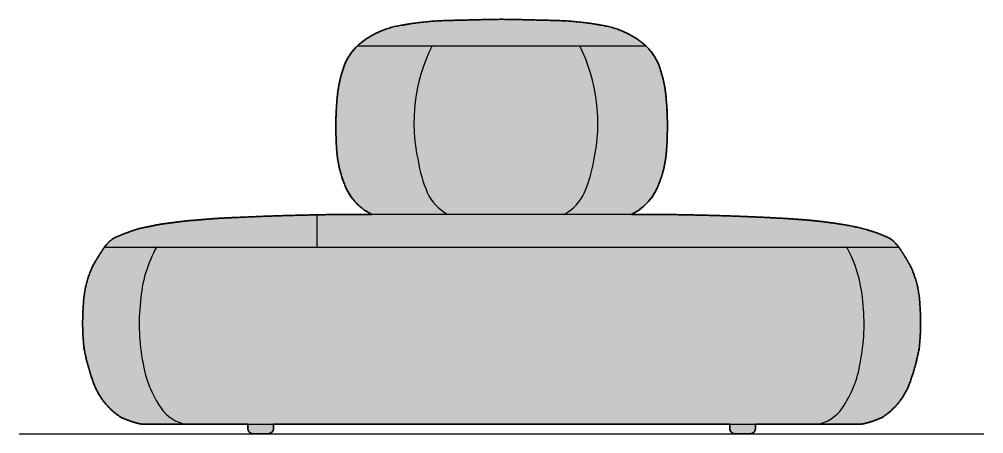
# Model space of a CAD drawing. Header units: millimetres. Extents: x 0 to 3846, y -1730 to 810.
# Drawn here: x 0 to 1883, y -1353 to -543 of the extents above; entities that cross this region are included whole.
import ezdxf

# ---------------------------------------------------------------- set-up
doc = ezdxf.new("R2010")
doc.units = ezdxf.units.MM
doc.linetypes.add('Dots', pattern=[1, 0, -1])
doc.layers.add('Blocks', color=7, linetype='Continuous')
doc.layers.add('Blocks$Fill', color=7, linetype='Continuous', true_color=0xffffff)
for name, color, linetype, lineweight, true_color in [('Blocks$Inner', 7, 'Continuous', 25, 0x007f00), ('Blocks$Outline', 7, 'Continuous', 35, 0xff3f3f), ('Groud', 7, 'Dots', 25, 0x243775)]:
    doc.layers.add(name, color=color, linetype=linetype, lineweight=lineweight, true_color=true_color)

# ---------------------------------------------------------------- blocks, each defined once
blk = doc.blocks.new('Ø Small Bench Back')
at = {"layer": 'Blocks$Fill'}
for points in [[(-445.9, 18.8), (-238.2, 18.8), (-233.1, 19.9), (-228, 21.1), (-222.9, 22.5), (-217.9, 24), (-213, 25.7), (-208.1, 27.6), (-203.3, 29.6), (-198.5, 31.8), (-196.4, 33.2), (-194.3, 34.6), (-192.3, 36.1), (-190.2, 37.6), (-188.2, 39.1), (-186.2, 40.7), (-184.2, 42.3), (-182.3, 44), (-180.4, 45.7), (-178.5, 47.4), (-176.7, 49.2), (-174.9, 51), (-173.1, 52.8), (-171.3, 54.7), (-169.6, 56.6), (-167.9, 58.6), (-166.3, 60.6), (-164.7, 62.6), (-163.1, 64.6), (-161.6, 66.7), (-160.1, 68.8), (-158.7, 70.9), (-157.3, 73), (-155.9, 75.2), (-154.6, 77.4), (-153.4, 79.6), (-152.1, 81.8), (-151, 84.1), (-149.8, 86.4), (-148.7, 88.6), (-147.7, 90.9), (-146.7, 93.3), (-143.4, 102.2), (-140.3, 111.2), (-137.4, 120.3), (-134.7, 129.5), (-132.2, 138.7), (-129.9, 148), (-127.9, 157.3), (-126, 166.7), (-125, 177.4), (-124.2, 188.2), (-123.6, 199), (-123.4, 209.8), (-123.3, 220.6), (-123.6, 231.4), (-124.1, 242.2), (-125.5, 263), (-126, 268.1), (-126.7, 273.1), (-127.5, 278.1), (-128.4, 283.1), (-129.4, 288), (-130.6, 292.9), (-131.9, 297.8), (-133.3, 302.6), (-134.9, 307.4), (-136.6, 312.1), (-138.4, 316.8), (-140.3, 321.4), (-142.3, 325.9), (-144.5, 330.3), (-149.5, 339), (-154.7, 347.5), (-160.1, 355.9), (-165.7, 364.3), (-166.2, 365.1), (-166.8, 365.8), (-167.4, 366.6), (-168, 367.3), (-168.7, 368.1), (-169.3, 368.8), (-170, 369.4), (-170.7, 370.1), (-171.3, 370.8), (-171.8, 371.4), (-172.4, 372.1), (-173, 372.8), (-173.6, 373.4), (-174.2, 374), (-174.9, 374.7), (-175.5, 375.3), (-176.2, 375.9), (-176.9, 376.5), (-177.5, 377), (-178.2, 377.6), (-178.9, 378.1), (-179.7, 378.7), (-180.4, 379.2), (-181.1, 379.7), (-181.8, 380.2), (-182.6, 380.7), (-183.4, 381.2), (-184.1, 381.7), (-184.9, 382.1), (-185.7, 382.5), (-186.5, 383), (-187.3, 383.4), (-188.1, 383.8), (-188.9, 384.1), (-189.7, 384.5), (-190.5, 384.8), (-191.3, 385.2), (-192.1, 385.5), (-193, 385.8), (-193.8, 386.1), (-198.6, 388.2), (-203.4, 390.2), (-208.3, 392.1), (-213.3, 393.8), (-221.3, 396.4), (-228.7, 398.6), (-235.6, 400.4), (-241.9, 402), (-253.3, 404.6), (-263.3, 406.5), (-280.8, 409.5), (-296.7, 411.8), (-325.4, 415.4), (-354.1, 418.1), (-420.2, 422.2), (-543, 426.7), (-666, 428.5), (-687.9, 428.5), (-686, 429.4), (-684, 430.4), (-682.1, 431.5), (-680.2, 432.6), (-678.3, 433.7), (-676.4, 434.9), (-674.5, 436.1), (-672.7, 437.4), (-670.9, 438.7), (-669.1, 440.1), (-667.4, 441.5), (-665.6, 442.9), (-663.9, 444.4), (-662.3, 445.9), (-660.6, 447.4), (-659, 449), (-657.5, 450.6), (-655.9, 452.2), (-654.4, 453.9), (-653, 455.6), (-651.5, 457.4), (-650.2, 459.1), (-648.8, 460.9), (-647.5, 462.7), (-646.2, 464.6), (-645, 466.4), (-643.8, 468.3), (-642.7, 470.2), (-641.6, 472.1), (-640.6, 474.1), (-639.6, 476), (-638.6, 478), (-636.6, 482.4), (-634.8, 486.9), (-633, 491.5), (-631.3, 496), (-629.7, 500.7), (-628.2, 505.3), (-626.9, 510), (-625.6, 514.8), (-624.5, 519.5), (-623.4, 524.3), (-622.5, 529.1), (-621.7, 534), (-621, 538.8), (-620.3, 543.6), (-619.9, 548.5), (-619.5, 553.3), (-618.6, 566.6), (-618, 579.8), (-617.7, 593.1), (-617.7, 606.3), (-618, 619.6), (-618.6, 632.9), (-619.4, 646.1), (-620.5, 659.3), (-621.2, 665.4), (-622, 671.6), (-623, 677.7), (-624.2, 683.8), (-625.5, 689.8), (-627, 695.8), (-628.6, 701.8), (-631.5, 711.9), (-632.2, 714), (-632.9, 716), (-633.6, 718.1), (-634.4, 720.1), (-635.2, 722.1), (-636.1, 724.2), (-637, 726.2), (-638, 728.1), (-639, 730.1), (-640.1, 732), (-641.2, 734), (-642.3, 735.9), (-643.5, 737.7), (-644.7, 739.6), (-645.9, 741.4), (-647.2, 743.2), (-648.6, 745), (-649.9, 746.7), (-651.3, 748.4), (-652.8, 750.1), (-654.2, 751.8), (-655.7, 753.4), (-657.2, 755), (-658.8, 756.5), (-660.4, 758), (-662, 759.5), (-663.6, 760.9), (-665.3, 762.3), (-667, 763.6), (-668.7, 765), (-672.8, 768), (-677.1, 771), (-681.4, 773.8), (-685.8, 776.5), (-690.3, 779.1), (-695, 781.5), (-699.6, 783.8), (-704.4, 785.9), (-709.2, 787.9), (-714.1, 789.8), (-719, 791.4), (-724, 793), (-729, 794.3), (-734, 795.5), (-739.1, 796.6), (-744.2, 797.5), (-756.8, 799.7), (-769.4, 801.6), (-782.1, 803.3), (-794.9, 804.6), (-807.7, 805.7), (-820.5, 806.6), (-833.3, 807.1), (-846.1, 807.4), (-941.4, 809.5), (-1036.8, 807.4), (-1049.6, 807.1), (-1062.4, 806.6), (-1075.2, 805.7), (-1088, 804.6), (-1100.7, 803.3), (-1113.4, 801.6), (-1126.1, 799.7), (-1138.7, 797.5), (-1143.8, 796.6), (-1148.8, 795.5), (-1153.9, 794.3), (-1158.9, 793), (-1163.8, 791.4), (-1168.8, 789.8), (-1173.6, 787.9), (-1178.5, 785.9), (-1183.2, 783.8), (-1187.9, 781.5), (-1192.5, 779.1), (-1197, 776.5), (-1201.5, 773.8), (-1205.8, 771), (-1210, 768), (-1214.2, 765), (-1214.2, 764.9), (-1215.9, 763.6), (-1217.6, 762.3), (-1219.3, 760.9), (-1220.9, 759.4), (-1222.5, 758), (-1224.1, 756.5), (-1225.6, 754.9), (-1227.2, 753.4), (-1228.7, 751.7), (-1230.1, 750.1), (-1231.6, 748.4), (-1233, 746.7), (-1234.3, 745), (-1235.7, 743.2), (-1236.9, 741.4), (-1238.2, 739.6), (-1239.4, 737.7), (-1240.6, 735.9), (-1241.7, 734), (-1242.8, 732), (-1243.8, 730.1), (-1244.9, 728.1), (-1245.8, 726.1), (-1246.7, 724.1), (-1247.6, 722.1), (-1248.5, 720.1), (-1249.2, 718.1), (-1250, 716), (-1250.7, 714), (-1251.3, 711.9), (-1252, 709.8), (-1255.9, 695.8), (-1257.4, 689.8), (-1258.7, 683.8), (-1259.8, 677.7), (-1260.8, 671.6), (-1261.7, 665.4), (-1262.3, 659.3), (-1263.5, 646.1), (-1264.3, 632.9), (-1264.9, 619.6), (-1265.1, 606.3), (-1265.1, 593.1), (-1264.8, 579.8), (-1264.3, 566.6), (-1263.4, 553.3), (-1263, 548.5), (-1262.5, 543.6), (-1261.9, 538.8), (-1261.2, 534), (-1260.4, 529.1), (-1259.4, 524.3), (-1258.4, 519.5), (-1257.2, 514.8), (-1256, 510), (-1254.6, 505.3), (-1253.1, 500.7), (-1251.6, 496), (-1249.9, 491.5), (-1248.1, 486.9), (-1246.2, 482.4), (-1244.3, 478), (-1243.3, 476), (-1242.3, 474.1), (-1241.2, 472.1), (-1240.2, 470.2), (-1239, 468.3), (-1237.8, 466.4), (-1236.6, 464.6), (-1235.4, 462.7), (-1234.1, 460.9), (-1232.7, 459.1), (-1231.3, 457.4), (-1229.9, 455.6), (-1228.4, 453.9), (-1226.9, 452.2), (-1225.4, 450.6), (-1223.8, 449), (-1222.2, 447.4), (-1220.6, 445.9), (-1218.9, 444.4), (-1217.2, 442.9), (-1215.5, 441.5), (-1213.7, 440.1), (-1212, 438.7), (-1210.2, 437.4), (-1208.3, 436.1), (-1206.5, 434.9), (-1204.6, 433.7), (-1202.7, 432.6), (-1200.8, 431.5), (-1198.8, 430.4), (-1196.9, 429.4), (-1194.9, 428.5), (-1216.9, 428.5), (-1339.8, 426.7), (-1487, 421.1), (-1537.3, 417.3), (-1565.9, 414.6), (-1586.6, 412), (-1607.2, 409.2), (-1614.3, 407.9), (-1635.7, 403.5), (-1647.2, 401.1), (-1650, 400.3), (-1652.9, 399.6), (-1655.7, 398.7), (-1658.5, 397.8), (-1664.1, 395.9), (-1679.4, 390.2), (-1684.3, 388.2), (-1689.1, 386.1), (-1689.9, 385.8), (-1690.7, 385.5), (-1691.5, 385.2), (-1692.4, 384.8), (-1693.2, 384.5), (-1694, 384.1), (-1694.8, 383.8), (-1695.6, 383.4), (-1696.4, 383), (-1697.2, 382.5), (-1698, 382.1), (-1698.7, 381.7), (-1699.5, 381.2), (-1700.3, 380.7), (-1701, 380.2), (-1701.8, 379.7), (-1702.5, 379.2), (-1703.2, 378.7), (-1703.9, 378.1), (-1704.6, 377.6), (-1705.3, 377), (-1706, 376.5), (-1706.7, 375.9), (-1707.3, 375.3), (-1708, 374.7), (-1708.6, 374), (-1709.2, 373.4), (-1709.8, 372.8), (-1710.4, 372.1), (-1711, 371.4), (-1711.6, 370.8), (-1712.2, 370.1), (-1712.9, 369.4), (-1713.5, 368.8), (-1714.2, 368.1), (-1714.8, 367.3), (-1715.5, 366.6), (-1716, 365.8), (-1716.6, 365.1), (-1717.2, 364.2), (-1722.7, 355.9), (-1728.1, 347.5), (-1733.3, 339), (-1738.4, 330.3), (-1740.5, 325.9), (-1742.6, 321.4), (-1744.5, 316.8), (-1746.3, 312.1), (-1748, 307.4), (-1749.5, 302.6), (-1751, 297.8), (-1752.3, 292.9), (-1753.4, 288), (-1754.5, 283.1), (-1755.4, 278.1), (-1756.2, 273.1), (-1756.9, 268.1), (-1757.4, 263), (-1757.8, 258), (-1759.3, 231.4), (-1759.5, 220.6), (-1759.5, 209.8), (-1759.2, 199), (-1758.7, 188.2), (-1757.9, 177.4), (-1756.9, 166.7), (-1755, 157.3), (-1752.9, 148), (-1750.7, 138.7), (-1748.2, 129.5), (-1745.5, 120.3), (-1742.6, 111.2), (-1739.5, 102.2), (-1736.2, 93.3), (-1735.2, 90.9), (-1734.1, 88.6), (-1733, 86.4), (-1731.9, 84.1), (-1730.7, 81.8), (-1729.5, 79.6), (-1728.2, 77.4), (-1726.9, 75.2), (-1725.6, 73), (-1724.2, 70.9), (-1722.7, 68.8), (-1721.2, 66.7), (-1719.7, 64.6), (-1718.2, 62.6), (-1716.6, 60.6), (-1714.9, 58.6), (-1713.3, 56.6), (-1711.5, 54.7), (-1709.8, 52.8), (-1708, 51), (-1706.2, 49.2), (-1704.3, 47.4), (-1702.5, 45.7), (-1700.6, 44), (-1698.6, 42.3), (-1696.7, 40.7), (-1694.7, 39.1), (-1692.6, 37.6), (-1690.6, 36.1), (-1688.5, 34.6), (-1686.4, 33.2), (-1684.3, 31.8), (-1679.6, 29.6), (-1674.8, 27.6), (-1669.9, 25.7), (-1664.9, 24), (-1659.9, 22.5), (-1654.9, 21.1), (-1649.8, 19.9), (-1644.7, 18.8), (-1557.3, 18.8), (-1436.9, 18.8), (-1436.9, 9.8), (-1436.9, 9.6), (-1436.9, 9.4), (-1436.9, 9.1), (-1436.9, 8.9), (-1436.8, 8.6), (-1436.8, 8.4), (-1436.8, 8.1), (-1436.7, 7.9), (-1436.7, 7.7), (-1436.6, 7.4), (-1436.5, 7.2), (-1436.5, 7), (-1436.4, 6.7), (-1436.3, 6.5), (-1436.2, 6.2), (-1436.1, 6), (-1436, 5.8), (-1435.9, 5.6), (-1435.8, 5.3), (-1435.7, 5.1), (-1435.6, 4.9), (-1435.4, 4.7), (-1435.3, 4.5), (-1435.2, 4.3), (-1435, 4.1), (-1434.9, 3.9), (-1434.7, 3.7), (-1434.6, 3.5), (-1434.4, 3.3), (-1434.3, 3.1), (-1434.1, 3), (-1433.9, 2.8), (-1433.7, 2.6), (-1433.6, 2.5), (-1433.4, 2.3), (-1433.2, 2.2), (-1433, 2), (-1432.8, 1.9), (-1432.6, 1.7), (-1432.4, 1.6), (-1432.2, 1.5), (-1432, 1.3), (-1431.8, 1.2), (-1431.5, 1.1), (-1431.3, 1), (-1431.1, 0.9), (-1430.9, 0.8), (-1430.6, 0.7), (-1430.4, 0.6), (-1430.2, 0.5), (-1429.9, 0.4), (-1429.7, 0.4), (-1429.5, 0.3), (-1429.2, 0.2), (-1429, 0.2), (-1428.7, 0.1), (-1428.5, 0.1), (-1428.3, 0.1), (-1428, 0), (-1427.8, 0), (-1427.5, 0), (-1427.3, 0), (-1427, 0), (-1426.8, 0), (-1397.1, 0), (-1396.8, 0), (-1396.6, 0), (-1396.4, 0), (-1396.2, 0), (-1395.9, 0.1), (-1395.7, 0.1), (-1395.5, 0.1), (-1395.2, 0.2), (-1395, 0.2), (-1394.8, 0.2), (-1394.5, 0.3), (-1394.3, 0.4), (-1394.1, 0.4), (-1393.8, 0.5), (-1393.6, 0.6), (-1393.4, 0.7), (-1393.1, 0.8), (-1392.9, 0.9), (-1392.7, 1), (-1392.4, 1.1), (-1392.2, 1.2), (-1392, 1.3), (-1391.8, 1.4), (-1391.6, 1.6), (-1391.3, 1.7), (-1391.1, 1.8), (-1390.9, 2), (-1390.7, 2.2), (-1390.5, 2.3), (-1390.3, 2.5), (-1390.1, 2.7), (-1389.9, 2.8), (-1389.7, 3), (-1389.6, 3.2), (-1389.4, 3.4), (-1389.2, 3.6), (-1389, 3.8), (-1388.9, 4), (-1388.7, 4.2), (-1388.6, 4.4), (-1388.4, 4.6), (-1388.3, 4.8), (-1388.2, 5), (-1388, 5.3), (-1387.9, 5.5), (-1387.8, 5.7), (-1387.7, 5.9), (-1387.6, 6.2), (-1387.5, 6.4), (-1387.4, 6.6), (-1387.3, 6.9), (-1387.3, 7.1), (-1387.2, 7.3), (-1387.1, 7.5), (-1387.1, 7.8), (-1387, 8), (-1387, 8.2), (-1386.9, 8.5), (-1386.9, 8.7), (-1386.8, 8.9), (-1386.8, 9.2), (-1386.8, 9.4), (-1386.8, 9.6), (-1386.8, 9.8), (-1386.8, 18.8), (-941.6, 18.8), (-496.1, 18.8), (-496.1, 9.8), (-496.1, 9.6), (-496.1, 9.4), (-496, 9.2), (-496, 8.9), (-496, 8.7), (-496, 8.5), (-495.9, 8.2), (-495.9, 8), (-495.8, 7.8), (-495.7, 7.5), (-495.7, 7.3), (-495.6, 7.1), (-495.5, 6.9), (-495.4, 6.6), (-495.4, 6.4), (-495.3, 6.2), (-495.2, 5.9), (-495.1, 5.7), (-494.9, 5.5), (-494.8, 5.3), (-494.7, 5), (-494.6, 4.8), (-494.4, 4.6), (-494.3, 4.4), (-494.1, 4.2), (-494, 4), (-493.8, 3.8), (-493.6, 3.6), (-493.5, 3.4), (-493.3, 3.2), (-493.1, 3), (-492.9, 2.8), (-492.7, 2.7), (-492.6, 2.5), (-492.4, 2.3), (-492.2, 2.2), (-491.9, 2), (-491.7, 1.8), (-491.5, 1.7), (-491.3, 1.6), (-491.1, 1.4), (-490.9, 1.3), (-490.6, 1.2), (-490.4, 1.1), (-490.2, 1), (-490, 0.9), (-489.7, 0.8), (-489.5, 0.7), (-489.3, 0.6), (-489, 0.5), (-488.8, 0.4), (-488.6, 0.4), (-488.3, 0.3), (-488.1, 0.2), (-487.9, 0.2), (-487.6, 0.2), (-487.4, 0.1), (-487.2, 0.1), (-486.9, 0.1), (-486.7, 0), (-486.5, 0), (-486.2, 0), (-486, 0), (-485.8, 0), (-456.1, 0), (-455.8, 0), (-455.6, 0), (-455.3, 0), (-455.1, 0), (-454.9, 0), (-454.6, 0.1), (-454.4, 0.1), (-454.1, 0.1), (-453.9, 0.2), (-453.6, 0.2), (-453.4, 0.3), (-453.2, 0.4), (-452.9, 0.4), (-452.7, 0.5), (-452.5, 0.6), (-452.2, 0.7), (-452, 0.8), (-451.8, 0.9), (-451.5, 1), (-451.3, 1.1), (-451.1, 1.2), (-450.9, 1.3), (-450.7, 1.5), (-450.5, 1.6), (-450.3, 1.7), (-450.1, 1.9), (-449.9, 2), (-449.7, 2.2), (-449.5, 2.3), (-449.3, 2.5), (-449.1, 2.6), (-448.9, 2.8), (-448.8, 3), (-448.6, 3.1), (-448.4, 3.3), (-448.3, 3.5), (-448.1, 3.7), (-448, 3.9), (-447.8, 4.1), (-447.7, 4.3), (-447.5, 4.5), (-447.4, 4.7), (-447.3, 4.9), (-447.2, 5.1), (-447, 5.3), (-446.9, 5.6), (-446.8, 5.8), (-446.7, 6), (-446.6, 6.2), (-446.5, 6.5), (-446.5, 6.7), (-446.4, 7), (-446.3, 7.2), (-446.3, 7.4), (-446.2, 7.7), (-446.1, 7.9), (-446.1, 8.1), (-446.1, 8.4), (-446, 8.6), (-446, 8.9), (-446, 9.1), (-445.9, 9.4), (-445.9, 9.6), (-445.9, 9.8)], [(-1396.8, 0), (-1397.1, 0)], [(-486, 0), (-485.8, 0)]]:
    blk.add_hatch(color=256, dxfattribs=at).paths.add_polyline_path(points, flags=0)
at = {"layer": 'Blocks$Inner', "linetype": 'ByBlock'}
for p, q in [((-1302.2, 426.7), (-1302.2, 364.2)), ((-1436.9, 18.8), (-1436.9, 9.8)), ((-1386.8, 18.8), (-1386.8, 9.8)), ((-496.1, 18.8), (-496.1, 9.8)), ((-445.9, 18.8), (-445.9, 9.8))]:
    blk.add_line(p, q, dxfattribs=at)
for points in [[(-1222.6, 757.8), (-941.4, 757.8), (-660.2, 757.8)], [(-666, 428.5), (-941.4, 428.5), (-1216.9, 428.5)], [(-1717.2, 364.2), (-941.4, 364.2), (-165.6, 364.2)], [(-1644.7, 18.8), (-941.6, 18.8), (-238.2, 18.8)], [(-1426.8, 0), (-1396.7, 0)], [(-456.1, 0), (-486.2, 0)]]:
    blk.add_lwpolyline(points, dxfattribs=at)
for centre, radius, start, end in [((-1112.5, 632.9), 166.7, 99.0484, 127.5843), ((-1030.6, 215), 592.5, 90.6001, 100.514), ((-743.6, -10283.2), 11094.5, 91.02185, 91.51449), ((-1139.3, -10283.2), 11094.5, 88.48551, 88.97815), ((-852.3, 215), 592.5, 79.486, 89.3999), ((-770.4, 632.9), 166.7, 52.4157, 80.9516), ((-771.6, 606.6), 341, 153.6701, 192.3654), ((-1094.5, 606.6), 341, 347.6346, 26.3299), ((-1048.1, 567.9), 215.8, 183.648, 204.6233), ((-834.8, 567.9), 215.8, 335.3767, 356.352), ((-813, 583.4), 295.9, 189.6918, 202.3115), ((-1053.1, 583.4), 295.9, 337.6885, 350.3082), ((-1149.6, 523), 104.8, 205.4213, 244.3644), ((-1003, 509.8), 92.3, 204.8593, 241.8648), ((-863.1, 509.8), 92.3, 298.1352, 335.1407), ((-733.3, 523), 104.8, 295.6356, 334.5787), ((-1198.8, -5089.4), 5517.9, 90.1882, 92.7412), ((-684.1, -5089.4), 5517.9, 87.2588, 89.8118), ((-1673.3, 338.6), 50.1, 108.3443, 140.9422), ((-1602.6, 197.4), 207.5, 108.8453, 114.6316), ((-280.3, 197.4), 207.5, 65.3684, 71.1547), ((-209.6, 338.6), 50.1, 39.0578, 71.6557), ((-1276.1, 64.9), 533.1, 145.8282, 150.1316), ((-1689.3, 345.3), 33.7, 132.7688, 145.8282), ((-1391.6, 240.9), 255.6, 150.9128, 176.0379), ((-491.3, 240.9), 255.6, 3.9621, 29.0872), ((-193.6, 345.3), 33.7, 34.1718, 47.2312), ((-606.7, 64.9), 533.1, 29.8684, 34.1718), ((-1262.2, 213.8), 387, 173.3597, 191.3415), ((-620.7, 213.8), 387, 348.6585, 6.6403), ((-1431.9, 170.8), 212.3, 188.9781, 214.7864), ((-451, 170.8), 212.3, 325.2136, 351.0219), ((-1546.4, 90.3), 72.4, 214.1628, 261.3959), ((-336.4, 90.3), 72.4, 278.6041, 325.8372), ((-1427, 9.9), 9.92, 180.4853, 271.1776), ((-485.9, 10.2), 10.2, 182.2312, 270.4347)]:
    blk.add_arc(centre, radius, start, end, dxfattribs=at)
at = {"layer": 'Blocks$Inner', "linetype": 'ByBlock', "extrusion": (0, 0, -1)}
for centre, radius, start, end in [((1397, 10.2), 10.2, 182.2312, 270.4347), ((455.9, 9.9), 9.92, 180.4853, 271.1776)]:
    blk.add_arc(centre, radius, start, end, dxfattribs=at)
at = {"layer": 'Blocks$Inner', "linetype": 'ByBlock'}
for points, weights in [([(-1214.2, 765), (-1243.3, 743.1), (-1252.5, 707.7)], [1, 0.944245242066, 1]), ([(-630.3, 707.7), (-639.6, 743.1), (-668.7, 765)], [1, 0.944245242066, 1]), ([(-1252.5, 707.7), (-1259.9, 684), (-1262.3, 659.3)], [1, 0.994704445485, 1]), ([(-620.5, 659.3), (-622.9, 684), (-630.3, 707.7)], [1, 0.994704445485, 1]), ([(-1262.3, 659.3), (-1267.4, 606.4), (-1263.4, 553.3)], [1, 0.996267771422, 1]), ([(-619.5, 553.3), (-615.4, 606.4), (-620.5, 659.3)], [1, 0.996267771422, 1]), ([(-1738.4, 330.3), (-1756.4, 294.2), (-1758.1, 253)], [1, 0.976771337959, 1]), ([(-124.8, 253), (-126.5, 294.2), (-144.5, 330.3)], [1, 0.976771337959, 1]), ([(-1758.1, 253), (-1761.6, 209.8), (-1756.9, 166.7)], [1, 0.995467073861, 1]), ([(-126, 166.7), (-121.3, 209.8), (-124.8, 253)], [1, 0.995467073861, 1]), ([(-1756.9, 166.7), (-1749.9, 129), (-1736.2, 93.3)], [1, 0.995820096215, 1]), ([(-146.7, 93.3), (-133, 129), (-126, 166.7)], [1, 0.995820096215, 1]), ([(-1736.2, 93.3), (-1719.8, 54.4), (-1684.3, 31.8)], [1, 0.954663558692, 1]), ([(-198.5, 31.8), (-163, 54.4), (-146.7, 93.3)], [1, 0.954663558693, 1]), ([(-1684.3, 31.8), (-1665.3, 22.8), (-1644.7, 18.8)], [1, 0.991885923295, 1]), ([(-238.2, 18.8), (-217.5, 22.8), (-198.5, 31.8)], [1, 0.991885923295, 1])]:
    blk.add_rational_spline(points, weights, degree=2, dxfattribs=at)
blk.add_open_spline([(-1462.7, 422.2), (-1470.8, 421.9), (-1484.7, 421.3), (-1509.6, 419.7), (-1535.9, 417.4), (-1563.3, 415.2), (-1586.5, 411.9), (-1610, 409.1), (-1630, 404.6), (-1651.1, 400.5), (-1662.3, 396.7), (-1669.6, 393.8)], degree=3, knots=[3491.196155, 3491.196155, 3491.196155, 3491.196155, 3515.531496, 3532.985806, 3565.986709, 3594.753058, 3615.557881, 3636.35682, 3665.432359, 3677.179313, 3700.72955, 3700.72955, 3700.72955, 3700.72955], dxfattribs=at)
blk.add_open_spline([(-213.3, 393.8), (-235.6, 401.1), (-265.7, 407.3), (-296.3, 412), (-329, 415.9), (-340.3, 416.9), (-354.5, 418.1), (-366.2, 419), (-390.8, 420.6), (-420.2, 422.2)], degree=3, dxfattribs=at)
at = {"layer": 'Blocks$Outline'}
for points in [[(-1426.8, 0), (-1397.1, 0)], [(-1396.8, 0), (-1397.1, 0)], [(-485.8, 0), (-486, 0)], [(-485.8, 0), (-456.1, 0)]]:
    blk.add_lwpolyline(points, dxfattribs=at)
for points, weights, degree, knots in [([(-668.7, 765), (-702.3, 790.8), (-744.2, 797.5), (-794.7, 806.9), (-846.1, 807.4), (-893.7, 808.7), (-941.4, 809.5), (-989.1, 808.7), (-1036.8, 807.4), (-1088.2, 806.9), (-1138.7, 797.5), (-1180.6, 790.8), (-1214.2, 765)], [1, 0.969153808491, 1, 0.996259898825, 1, 0.999990758666, 1, 0.999990758666, 1, 0.996259898826, 1, 0.969153808491, 1], 2, [0, 0, 0, 83.020623, 83.020623, 185.533434, 185.533434, 280.927202, 280.927202, 376.320969, 376.320969, 478.83378, 478.83378, 561.854403, 561.854403, 561.854403]), ([(-1214.2, 764.9), (-1243.3, 743), (-1252.5, 707.7), (-1259.9, 684), (-1262.3, 659.3), (-1267.4, 606.4), (-1263.4, 553.3)], [0.999913048535, 0.944288751752, 1, 0.994704445485, 1, 0.996267771422, 1], 2, [0.054826, 0.054826, 0.054826, 70.255231, 70.255231, 119.752378, 119.752378, 225.866127, 225.866127, 225.866127]), ([(-619.5, 553.3), (-615.4, 606.4), (-620.5, 659.3), (-622.9, 684), (-630.3, 707.7), (-639.6, 743.1), (-668.7, 765)], [1, 0.996267771422, 1, 0.994704445485, 1, 0.944245242066, 1], 2, [0, 0, 0, 106.113749, 106.113749, 155.610895, 155.610895, 225.866127, 225.866127, 225.866127]), ([(-1263.4, 553.3), (-1260.7, 513.9), (-1244.3, 478), (-1228.3, 444.5), (-1194.9, 428.5)], [0.999650561743, 0.983470868434, 1, 0.942806924446, 1], 2, [0.835079, 0.835079, 0.835079, 79.001839, 79.001839, 150.25138, 150.25138, 150.25138]), ([(-687.9, 428.5), (-654.5, 444.5), (-638.6, 478), (-622.1, 513.9), (-619.5, 553.3)], [1, 0.942806924446, 1, 0.983470868434, 0.999650561743], 2, [0, 0, 0, 71.249541, 71.249541, 149.416301, 149.416301, 149.416301]), ([(-1194.9, 428.5), (-1202.3, 428.5), (-1209.6, 428.5), (-1216.9, 428.5), (-1298.9, 428.2), (-1380.8, 426.1), (-1462.7, 422.2), (-1470.8, 421.9), (-1484.7, 421.3), (-1509.6, 419.7), (-1535.9, 417.4), (-1563.3, 415.2), (-1586.5, 411.9), (-1610, 409.1), (-1630, 404.6), (-1651.1, 400.5), (-1662.3, 396.7), (-1669.6, 393.8), (-1676.2, 391.6), (-1682.7, 389), (-1689.1, 386.1), (-1698.2, 383), (-1706.1, 377.6), (-1712.2, 370.1), (-1714.1, 368.4), (-1715.7, 366.4), (-1717.2, 364.3), (-1717.2, 364.3), (-1724.7, 353.2), (-1731.8, 341.9), (-1738.4, 330.3)], [1, 1, 1, 1, 0.999834542916, 0.999834542916, 1, 1, 1, 1, 1, 1, 1, 1, 1, 1, 1, 1, 0.999150256181, 0.999150256181, 1, 0.973206989856, 0.973206989856, 1, 0.995675375555, 0.995675375555, 1, 0.999999082896, 0.999529944676, 0.99953086178, 1], 3, [1081.529126, 1081.529126, 1081.529126, 1081.529126, 1103.488151, 1103.488151, 1103.488151, 1349.363679, 1349.363679, 1349.363679, 1373.69902, 1391.15333, 1424.154234, 1452.920583, 1473.725405, 1494.524344, 1523.599884, 1535.346838, 1558.897075, 1558.897075, 1558.897075, 1579.856976, 1579.856976, 1579.856976, 1608.334584, 1608.334584, 1608.334584, 1616.022459, 1616.022459, 1616.022459, 1616.100578, 1656.06179, 1656.06179, 1656.06179, 1656.06179]), ([(-144.5, 330.3), (-151.1, 341.9), (-158.2, 353.2), (-165.7, 364.3), (-165.7, 364.3), (-167.1, 366.4), (-168.8, 368.4), (-170.7, 370.1), (-176.8, 377.6), (-184.7, 383), (-193.8, 386.1), (-200.2, 389), (-206.7, 391.6), (-213.3, 393.8), (-235.6, 401.1), (-265.7, 407.3), (-296.3, 412), (-329, 415.9), (-340.3, 416.9), (-354.5, 418.1), (-366.2, 419), (-390.8, 420.6), (-420.2, 422.2), (-502.1, 426.1), (-584, 428.2), (-666, 428.5), (-673.3, 428.5), (-680.6, 428.5), (-687.9, 428.5)], [1, 0.99953086178, 0.999529944676, 0.999999082896, 1, 0.995675375555, 0.995675375555, 1, 0.973206989856, 0.973206989856, 1, 0.999150256181, 0.999150256181, 1, 1, 1, 1, 1, 1, 1, 1, 1, 1, 0.999834542916, 0.999834542916, 1, 1, 1, 1], 3, [0, 0, 0, 0, 39.961213, 40.039332, 40.039332, 40.039332, 47.727207, 47.727207, 47.727207, 76.204814, 76.204814, 76.204814, 97.164715, 97.164715, 97.164715, 127.097293, 157.02987, 186.962447, 216.895024, 246.827601, 276.760178, 306.692756, 306.692756, 306.692756, 552.568284, 552.568284, 552.568284, 574.527308, 574.527308, 574.527308, 574.527308]), ([(-1738.4, 330.3), (-1756.4, 294.2), (-1758.1, 253), (-1761.6, 209.8), (-1756.9, 166.7), (-1749.9, 129), (-1736.2, 93.3), (-1719.8, 54.4), (-1684.3, 31.8), (-1665.3, 22.8), (-1644.7, 18.8), (-1601, 18.8), (-1497.1, 18.8), (-1436.9, 18.8)], [1, 0.976771337959, 1, 0.995467073861, 1, 0.995820096215, 1, 0.954663558692, 1, 0.991885923295, 1, 1, 1, 1], 2, [0, 0, 0, 81.152927, 81.152927, 167.608871, 167.608871, 243.999356, 243.999356, 325.614752, 325.614752, 367.480708, 367.480708, 454.935595, 575.335049, 575.335049, 575.335049]), ([(-445.9, 18.8), (-385.8, 18.8), (-281.9, 18.8), (-238.2, 18.8), (-217.5, 22.8), (-198.5, 31.8), (-163, 54.4), (-146.7, 93.3), (-133, 129), (-126, 166.7), (-121.3, 209.8), (-124.8, 253), (-126.5, 294.2), (-144.5, 330.3)], [1, 1, 1, 1, 0.991885923295, 1, 0.954663558693, 1, 0.995820096215, 1, 0.995467073861, 1, 0.976771337959, 1], 2, [495.700257, 495.700257, 495.700257, 616.03074, 703.43553, 703.43553, 745.301485, 745.301485, 826.916882, 826.916882, 903.307366, 903.307366, 989.763311, 989.763311, 1070.916238, 1070.916238, 1070.916238]), ([(-1436.9, 18.8), (-1436.9, 14.3), (-1436.9, 9.8), (-1436.9, 5.7), (-1433.9, 2.8), (-1430.9, -0.1), (-1426.8, 0)], [1, 1, 1, 0.922719393836, 1, 0.922719393836, 1], 2, [0, 0, 0, 8.953569, 8.953569, 16.807109, 16.807109, 24.660649, 24.660649, 24.660649]), ([(-1397.1, 0), (-1387.1, -0.1), (-1386.8, 9.8), (-1386.8, 14.3), (-1386.8, 18.8)], [1, 0.718105398722, 1, 1, 1], 2, [-24.710901, -24.710901, -24.710901, -8.953569, -8.953569, 0, 0, 0]), ([(-496.1, 18.8), (-496.1, 14.3), (-496.1, 9.8), (-495.7, -0.1), (-485.8, 0)], [1, 1, 1, 0.718105398722, 1], 2, [0, 0, 0, 8.953569, 8.953569, 24.710901, 24.710901, 24.710901]), ([(-456.1, 0), (-451.9, -0.1), (-448.9, 2.8), (-446, 5.7), (-445.9, 9.8), (-445.9, 14.3), (-445.9, 18.8)], [1, 0.922719393836, 1, 0.922719393836, 1, 1, 1], 2, [-24.660649, -24.660649, -24.660649, -16.807109, -16.807109, -8.953569, -8.953569, 0, 0, 0])]:
    blk.add_rational_spline(points, weights, degree=degree, knots=knots, dxfattribs=at)
for points, weights in [([(-1214.2, 765), (-1214.2, 764.9), (-1214.2, 764.9)], [1, 0.999999987016, 1]), ([(-1397.1, 0), (-1397, 0), (-1396.8, 0)], [1, 0.995595381513, 0.991328407833]), ([(-486, 0), (-485.9, 0), (-485.8, 0)], [0.99132840783, 0.995595381511, 1])]:
    blk.add_rational_spline(points, weights, degree=2, dxfattribs=at)
for points in [[(-1386.8, 18.8), (-1164.2, 18.8), (-941.6, 18.8)], [(-941.6, 18.8), (-718.9, 18.8), (-496.1, 18.8)]]:
    blk.add_open_spline(points, degree=2, dxfattribs=at)

msp = doc.modelspace()

# ---------------------------------------------------------------- linework, layer by layer
at = {"layer": 'Groud', "linetype": 'ByBlock'}
msp.add_lwpolyline([(0, -1352.6), (1883.3, -1352.6)], dxfattribs=at)

# ---------------------------------------------------------------- block references
at = {"layer": 'Blocks'}
msp.add_blockref('Ø Small Bench Back', (1883.3, -1352.6), dxfattribs=at)

doc.saveas('drawing.dxf')
